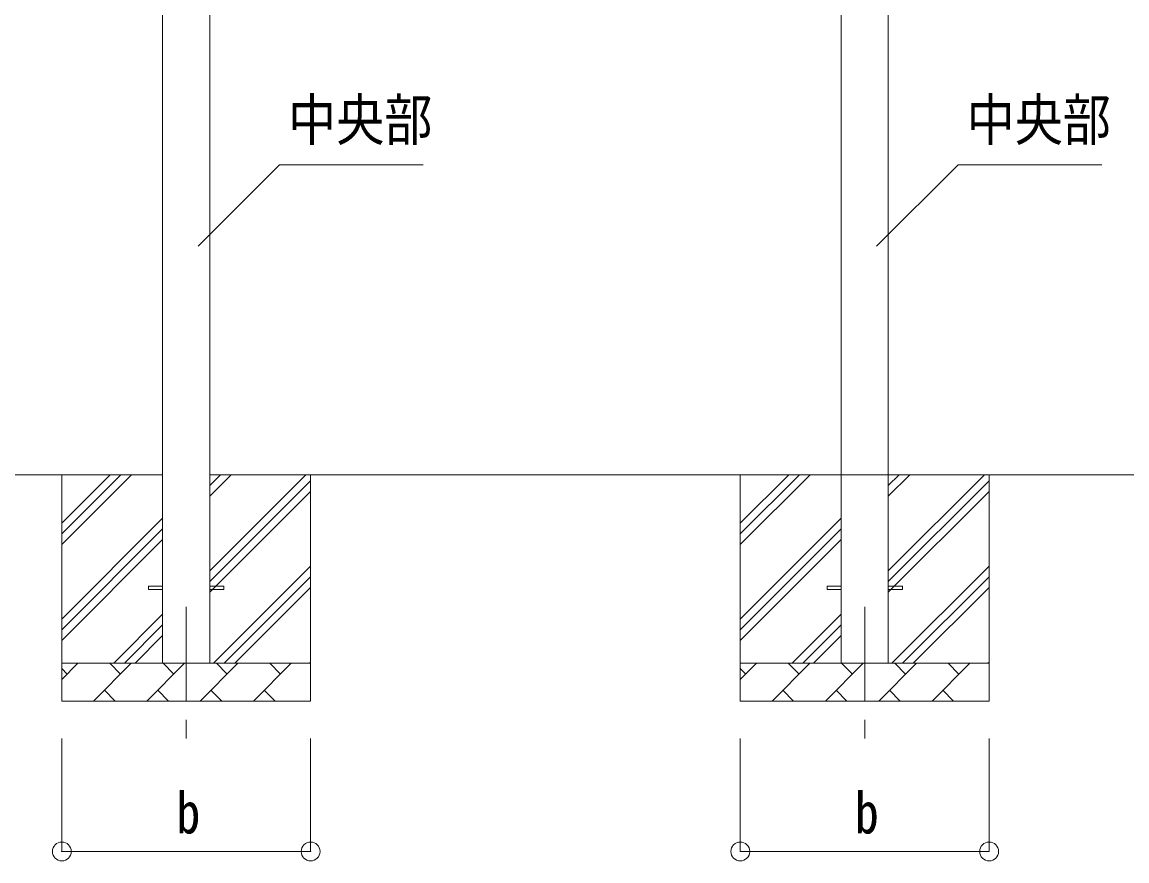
# Model space of a CAD drawing. Units: millimetres, scale not verified. Extents: x -88263 to 14131, y -29850 to 9646.
# Drawn here: x 4340 to 7271, y -5657 to -3433 of the extents above; entities that cross this region are included whole.
import ezdxf
from ezdxf.enums import TextEntityAlignment as Align

# ---------------------------------------------------------------- set-up
doc = ezdxf.new("R2010")
doc.units = ezdxf.units.MM
doc.header["$LTSCALE"] = 50
doc.header["$PDMODE"] = 32
doc.header["$PDSIZE"] = 50
doc.linetypes.add('CHAIN1', pattern=[8, 5, -1, 1, -1])
for name, color, linetype, lineweight in [('0-2_建具', 4, 'Continuous', 9), ('0-4_設備', 7, 'Continuous', 9), ('0-6_手摺', 5, 'Continuous', 5), ('0-7_ハッチ', 6, 'Continuous', 9)]:
    doc.layers.add(name, color=color, linetype=linetype, lineweight=lineweight)
doc.styles.add('ＭＳ ゴシック', font='')
doc.styles.get('ＭＳ ゴシック').set_extended_font_data('MS Gothic')

msp = doc.modelspace()

# ---------------------------------------------------------------- linework, layer by layer
at = {"layer": '0-2_建具'}
for p, q in [((4712.53, -2254.76), (4712.53, -5132.97)), ((4837.53, -5132.97), (4837.53, -2254.76)), ((6512.53, -2229.04), (6512.53, -5132.97)), ((6637.53, -5132.97), (6637.53, -2229.04)), ((4675.03, -4937.47), (4675.03, -4928.47)), ((4675.03, -4928.47), (4712.53, -4928.47)), ((4675.03, -4937.47), (4712.53, -4937.47)), ((4837.53, -4928.47), (4875.03, -4928.47)), ((4837.53, -4937.47), (4875.03, -4937.47)), ((4875.03, -4937.47), (4875.03, -4928.47)), ((6475.03, -4937.47), (6475.03, -4928.47)), ((6475.03, -4928.47), (6512.53, -4928.47)), ((6475.03, -4937.47), (6512.53, -4937.47)), ((6637.53, -4928.47), (6675.03, -4928.47)), ((6637.53, -4937.47), (6675.03, -4937.47)), ((6675.03, -4937.47), (6675.03, -4928.47))]:
    msp.add_line(p, q, dxfattribs=at)
at = {"layer": '0-2_建具', "color": 7, "linetype": 'CHAIN1'}
for p, q in [((4775.03, -4982.97), (4775.03, -5331.97)), ((6575.03, -4982.97), (6575.03, -5331.97))]:
    msp.add_line(p, q, dxfattribs=at)
at = {"layer": '0-4_設備'}
for p, q in [((4712.53, -4632.97), (3037.53, -4632.97)), ((4445.03, -4761.45), (4573.51, -4632.97)), ((4445.03, -4789.74), (4601.8, -4632.97)), ((4445.03, -4818.02), (4630.08, -4632.97)), ((4445.03, -4632.97), (4445.03, -5232.97)), ((4837.53, -4661.79), (4866.36, -4632.97)), ((4837.53, -4690.08), (4894.64, -4632.97)), ((4837.53, -4888.07), (5092.63, -4632.97)), ((8312.53, -4632.97), (4837.53, -4632.97)), ((4837.53, -4916.35), (5105.03, -4648.85)), ((5105.03, -4632.97), (5105.03, -5232.97)), ((6245.03, -4761.45), (6373.51, -4632.97)), ((6245.03, -4789.74), (6401.8, -4632.97)), ((6245.03, -4818.02), (6430.08, -4632.97)), ((6245.03, -4632.97), (6245.03, -5232.97)), ((6637.53, -4661.79), (6666.36, -4632.97)), ((6637.53, -4690.08), (6694.64, -4632.97)), ((6637.53, -4888.07), (6892.63, -4632.97)), ((6637.53, -4916.35), (6905.03, -4648.85)), ((6905.03, -4632.97), (6905.03, -5232.97)), ((4837.53, -4944.64), (5105.03, -4677.14)), ((6637.53, -4944.64), (6905.03, -4677.14)), ((4445.03, -5016.01), (4712.53, -4748.51)), ((4445.03, -5044.29), (4712.53, -4776.79)), ((6245.03, -5016.01), (6512.53, -4748.51)), ((6245.03, -5044.29), (6512.53, -4776.79)), ((4445.03, -5072.58), (4712.53, -4805.08)), ((6245.03, -5072.58), (6512.53, -4805.08)), ((4847.19, -5132.97), (5105.03, -4875.13)), ((6647.19, -5132.97), (6905.03, -4875.13)), ((4875.47, -5132.97), (5105.03, -4903.41)), ((6675.47, -5132.97), (6905.03, -4903.41)), ((4903.76, -5132.97), (5105.03, -4931.7)), ((6703.76, -5132.97), (6905.03, -4931.7)), ((4582.63, -5132.97), (4712.53, -5003.07)), ((6382.63, -5132.97), (6512.53, -5003.07)), ((4610.92, -5132.97), (4712.53, -5031.35)), ((6410.92, -5132.97), (6512.53, -5031.35)), ((4639.2, -5132.97), (4712.53, -5059.64)), ((6439.2, -5132.97), (6512.53, -5059.64)), ((4445.03, -5175.86), (4487.93, -5132.97)), ((4445.03, -5132.97), (5105.03, -5132.97)), ((4459.37, -5161.52), (4445.03, -5147.18)), ((4529.35, -5232.97), (4629.35, -5132.97)), ((4600.79, -5161.52), (4572.24, -5132.97)), ((4670.77, -5232.97), (4770.77, -5132.97)), ((4742.22, -5161.52), (4713.66, -5132.97)), ((4812.19, -5232.97), (4912.19, -5132.97)), ((4883.64, -5161.52), (4855.08, -5132.97)), ((4953.61, -5232.97), (5053.61, -5132.97)), ((5025.06, -5161.52), (4996.5, -5132.97)), ((5101.75, -5132.97), (5105.03, -5129.68)), ((6245.03, -5175.86), (6287.93, -5132.97)), ((6245.03, -5132.97), (6905.03, -5132.97)), ((6259.37, -5161.52), (6245.03, -5147.18)), ((6329.35, -5232.97), (6429.35, -5132.97)), ((6400.79, -5161.52), (6372.24, -5132.97)), ((6470.77, -5232.97), (6570.77, -5132.97)), ((6542.22, -5161.52), (6513.66, -5132.97)), ((6612.19, -5232.97), (6712.19, -5132.97)), ((6683.64, -5161.52), (6655.08, -5132.97)), ((6753.61, -5232.97), (6853.61, -5132.97)), ((6825.06, -5161.52), (6796.5, -5132.97)), ((6901.75, -5132.97), (6905.03, -5129.68)), ((4557.9, -5204.42), (4586.45, -5232.97)), ((4699.32, -5204.42), (4727.88, -5232.97)), ((4840.74, -5204.42), (4869.3, -5232.97)), ((4982.16, -5204.42), (5010.72, -5232.97)), ((6357.9, -5204.42), (6386.45, -5232.97)), ((6499.32, -5204.42), (6527.88, -5232.97)), ((6640.74, -5204.42), (6669.3, -5232.97)), ((6782.16, -5204.42), (6810.72, -5232.97)), ((5105.03, -5232.97), (4445.03, -5232.97)), ((6905.03, -5232.97), (6245.03, -5232.97))]:
    msp.add_line(p, q, dxfattribs=at)
at = {"layer": '0-6_手摺', "color": 6, "lineweight": 9}
for p, q in [((4445.03, -5631.97), (4445.03, -5331.97)), ((6245.03, -5631.97), (6245.03, -5331.97))]:
    msp.add_line(p, q, dxfattribs=at)
for points in [[(4445.03, -5631.97), (5105.03, -5631.97), (5105.03, -5331.97)], [(6245.03, -5631.97), (6905.03, -5631.97), (6905.03, -5331.97)]]:
    msp.add_lwpolyline(points, dxfattribs=at)
at = {"layer": '0-6_手摺', "color": 6}
for p in [(4445.03, -5631.97), (5105.03, -5631.97), (6245.03, -5631.97), (6905.03, -5631.97)]:
    msp.add_point(p, dxfattribs=at)
at = {"layer": '0-7_ハッチ'}
for p, q in [((5022.67, -3810.89), (4806.66, -4026.9)), ((5403.98, -3810.89), (5022.67, -3810.89)), ((6822.67, -3810.89), (6606.66, -4026.9)), ((7203.98, -3810.89), (6822.67, -3810.89))]:
    msp.add_line(p, q, dxfattribs=at)

# ---------------------------------------------------------------- texts
at = {"layer": '0-6_手摺', "color": 7, "style": 'ＭＳ ゴシック', "width": 0.85}
for p in [(4748.78, -5616.97), (6548.78, -5616.97)]:
    msp.add_text('b', height=110, dxfattribs=at).set_placement(p, align=Align.BOTTOM_LEFT)
at = {"layer": '0-7_ハッチ', "color": 7, "style": 'ＭＳ ゴシック', "width": 0.85}
for p in [(5045.3, -3779.55), (6845.3, -3779.55)]:
    msp.add_text('中央部', height=110, dxfattribs=at).set_placement(p, align=Align.BOTTOM_LEFT)

doc.saveas('drawing.dxf')
